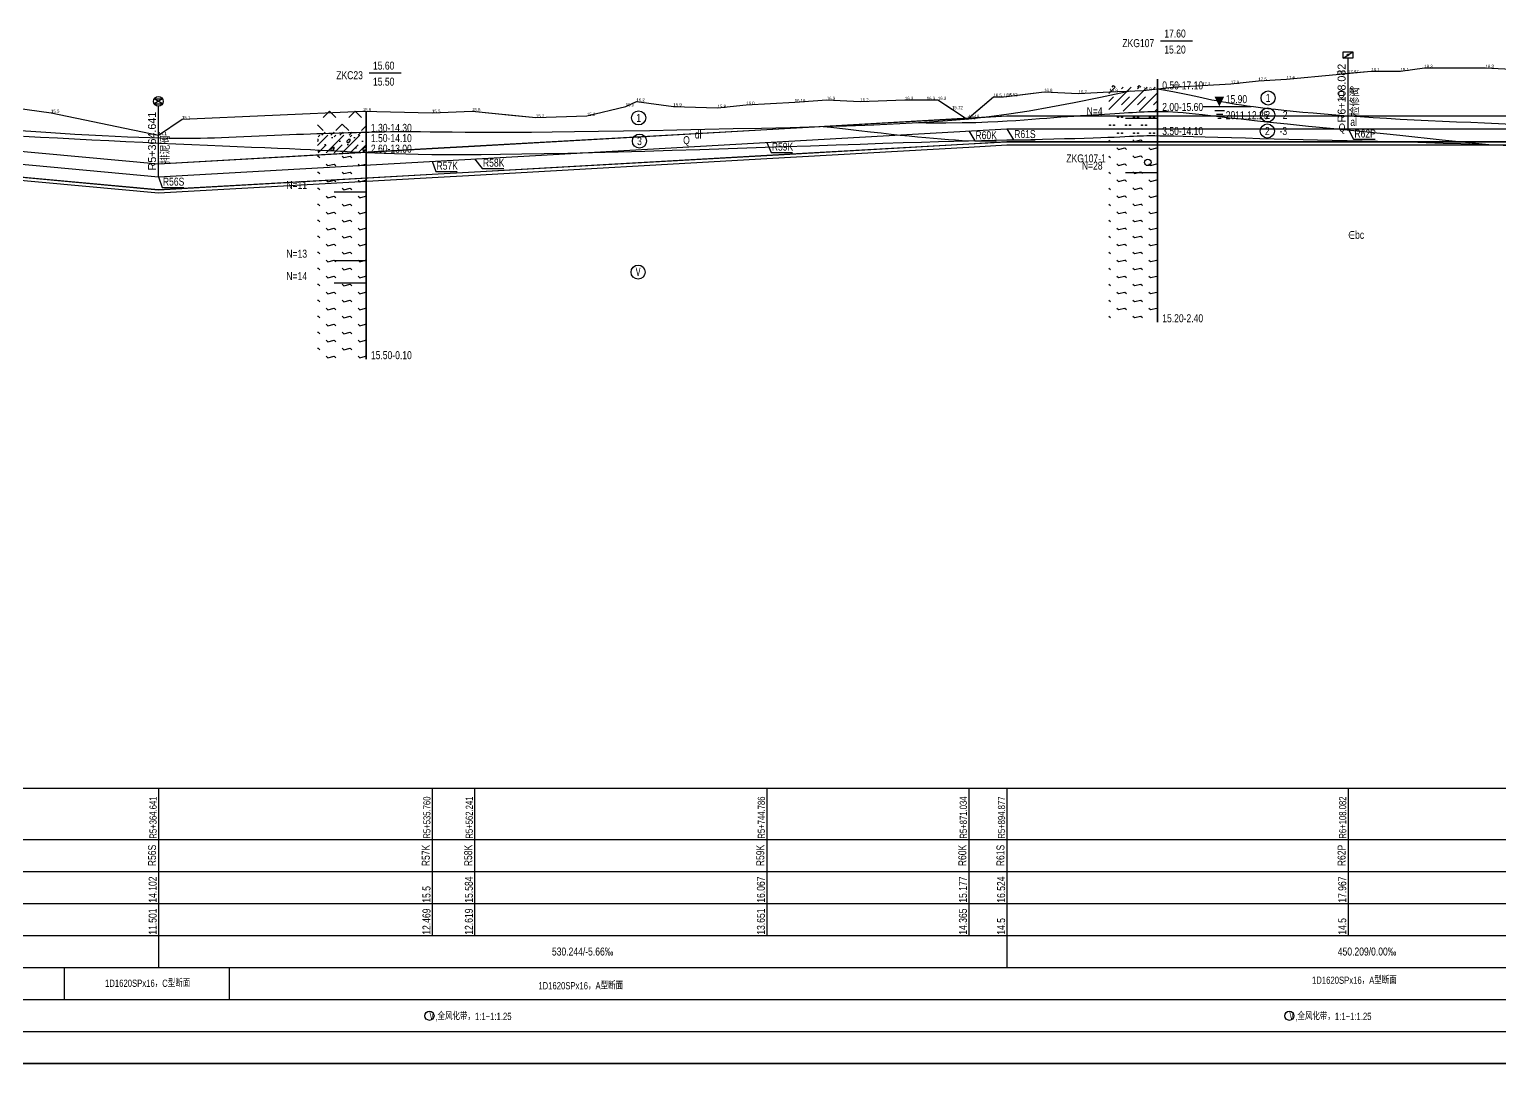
# Model space of a CAD drawing. Extents: x 525858 to 564773, y 2370984 to 2400075.
# Drawn here: x 556199 to 557117, y 2390429 to 2391075 of the extents above; entities that cross this region are included whole.
import ezdxf
from ezdxf.enums import TextEntityAlignment as Align

# ---------------------------------------------------------------- set-up
doc = ezdxf.new("R2010")
doc.units = 0
for name, pattern in [('CENTER', [2, 1.25, -0.25, 0.25, -0.25]), ('ZK', [20, 10, 0, 10]), ('ZKLIN', [0.4, 0.3, -0.1])]:
    doc.linetypes.add(name, pattern=pattern)
doc.layers.get('0').update_dxf_attribs({"linetype": 'CONTINUOUS'})
for name, color, linetype in [('pipe', 3, 'CONTINUOUS'), ('pipe_cen', 1, 'CENTER'), ('tab', 9, 'CONTINUOUS'), ('wipeout', 255, 'CONTINUOUS'), ('地形剖面', 4, 'CONTINUOUS'), ('布局裁图', 3, 'CONTINUOUS'), ('水工平面管线标注', 3, 'CONTINUOUS'), ('纵面管线标注', 3, 'CONTINUOUS'), ('附属设施', 2, 'CONTINUOUS')]:
    doc.layers.add(name, color=color, linetype=linetype)
doc.styles.add('ITALIC', font='txt', dxfattribs={"width": 0.7, "height": 0.28})
doc.styles.add('SIMP1', font='simp1.shx', dxfattribs={"width": 0.8, "bigfont": 'hz.shx'})

# ---------------------------------------------------------------- blocks, each defined once
blk = doc.blocks.new('uw')
for p, q in [((-0.143, -0.131), (0.159, -0.131)), ((0.109, -0.252), (-0.092, -0.252)), ((-0.042, -0.373), (0.059, -0.373))]:
    blk.add_line(p, q)
blk.add_lwpolyline([(0, 0, 0, 0.3, 0), (0, 0.3, 0.3, 0.3, 0)], format="xyseb")
at = {"style": 'ITALIC', "width": 0.7}
blk.add_attdef('SHUIWEI', (0.38, 0.156), '', height=0.28, dxfattribs=at)

msp = doc.modelspace()

# ---------------------------------------------------------------- hatches: boundary and pattern name
at = {"layer": '地形剖面'}
h = msp.add_hatch(dxfattribs=at)
h.set_pattern_fill('QG02', color=55, scale=20, style=0, pattern_type=2)
h.set_pattern_definition([(45, (550696.272, 2390571.662), (-8, 8), [5.656854, -5.656854]), (135, (550704.272, 2390571.662), (-8, -8), [5.656854, -5.656854])])
h.paths.add_polyline_path([(556903.331874, 2391043.662316), (556903.331874, 2391038.662316), (556873.331874, 2391038.662316), (556873.331874, 2391043.662316)])
h = msp.add_hatch(dxfattribs=at)
h.set_pattern_fill('QB05', color=55, scale=20, style=0, pattern_type=2)
h.set_pattern_definition([(45, (550696.272, 2390567.662), (-5, 5), []), (45, (550701.272, 2390567.662), (6e-16, 10), [7.071068, -7.071068])])
h.paths.add_polyline_path([(556903.331874, 2391038.662316), (556903.331874, 2391023.662316), (556873.331874, 2391023.662316), (556873.331874, 2391038.662316)])
h = msp.add_hatch(dxfattribs=at)
h.set_pattern_fill('QG02', color=55, scale=20, style=0, pattern_type=2)
h.set_pattern_definition([(45, (550702.212, 2390571.615), (-8, 8), [5.656854, -5.656854]), (135, (550710.212, 2390571.615), (-8, -8), [5.656854, -5.656854])])
h.paths.add_polyline_path([(556408.781874, 2391023.61454), (556408.781874, 2391010.61454), (556378.781874, 2391010.61454), (556378.781874, 2391023.61454)])
h = msp.add_hatch(dxfattribs=at)
h.set_pattern_fill('QF02', color=55, scale=20, style=0, pattern_type=2)
h.set_pattern_definition([(90, (550713.772, 2390584.662), (-20, 1e-15), [0.5, -19.5]), (180, (550714.272, 2390584.662), (-2e-15, -20), [0.5, -19.5]), (270, (550714.272, 2390585.162), (20, -4e-15), [0.5, -19.5]), (0, (550713.772, 2390585.162), (0, 20), [0.5, -19.5]), (90, (550713.772, 2390574.662), (-20, 1e-15), [0.5, -19.5]), (180, (550714.272, 2390574.662), (-2e-15, -20), [0.5, -19.5]), (270, (550714.272, 2390575.162), (20, -4e-15), [0.5, -19.5]), (0, (550713.772, 2390575.162), (0, 20), [0.5, -19.5]), (90, (550706.272, 2390584.662), (-20, 1e-15), [0.5, -19.5]), (180, (550706.772, 2390584.662), (-2e-15, -20), [0.5, -19.5]), (270, (550706.772, 2390585.162), (20, -4e-15), [0.5, -19.5]), (0, (550706.272, 2390585.162), (0, 20), [0.5, -19.5]), (90, (550711.272, 2390579.662), (-20, 1e-15), [0.5, -19.5]), (180, (550711.772, 2390579.662), (-2e-15, -20), [0.5, -19.5]), (270, (550711.772, 2390580.162), (20, -4e-15), [0.5, -19.5]), (0, (550711.272, 2390580.162), (0, 20), [0.5, -19.5]), (90, (550708.772, 2390579.662), (-20, 1e-15), [0.5, -19.5]), (180, (550709.272, 2390579.662), (-2e-15, -20), [0.5, -19.5]), (270, (550709.272, 2390580.162), (20, -4e-15), [0.5, -19.5]), (0, (550708.772, 2390580.162), (0, 20), [0.5, -19.5]), (90, (550706.272, 2390574.662), (-20, 1e-15), [0.5, -19.5]), (180, (550706.772, 2390574.662), (-2e-15, -20), [0.5, -19.5]), (270, (550706.772, 2390575.162), (20, -4e-15), [0.5, -19.5]), (0, (550706.272, 2390575.162), (0, 20), [0.5, -19.5]), (90, (550708.772, 2390569.662), (-20, 1e-15), [0.5, -19.5]), (180, (550709.272, 2390569.662), (-2e-15, -20), [0.5, -19.5]), (270, (550709.272, 2390570.162), (20, -4e-15), [0.5, -19.5]), (0, (550708.772, 2390570.162), (0, 20), [0.5, -19.5]), (90, (550711.272, 2390569.662), (-20, 1e-15), [0.5, -19.5]), (180, (550711.772, 2390569.662), (-2e-15, -20), [0.5, -19.5]), (270, (550711.772, 2390570.162), (20, -4e-15), [0.5, -19.5]), (0, (550711.272, 2390570.162), (0, 20), [0.5, -19.5]), (90, (550696.272, 2390584.662), (-20, 1e-15), [0.5, -19.5]), (180, (550696.772, 2390584.662), (-2e-15, -20), [0.5, -19.5]), (270, (550696.772, 2390585.162), (20, -4e-15), [0.5, -19.5]), (0, (550696.272, 2390585.162), (0, 20), [0.5, -19.5]), (90, (550701.272, 2390579.662), (-20, 1e-15), [0.5, -19.5]), (180, (550701.772, 2390579.662), (-2e-15, -20), [0.5, -19.5]), (270, (550701.772, 2390580.162), (20, -4e-15), [0.5, -19.5]), (0, (550701.272, 2390580.162), (0, 20), [0.5, -19.5]), (90, (550696.272, 2390574.662), (-20, 1e-15), [0.5, -19.5]), (180, (550696.772, 2390574.662), (-2e-15, -20), [0.5, -19.5]), (270, (550696.772, 2390575.162), (20, -4e-15), [0.5, -19.5]), (0, (550696.272, 2390575.162), (0, 20), [0.5, -19.5]), (90, (550698.772, 2390579.662), (-20, 1e-15), [0.5, -19.5]), (180, (550699.272, 2390579.662), (-2e-15, -20), [0.5, -19.5]), (270, (550699.272, 2390580.162), (20, -4e-15), [0.5, -19.5]), (0, (550698.772, 2390580.162), (0, 20), [0.5, -19.5]), (90, (550701.272, 2390569.662), (-20, 1e-15), [0.5, -19.5]), (180, (550701.772, 2390569.662), (-2e-15, -20), [0.5, -19.5]), (270, (550701.772, 2390570.162), (20, -4e-15), [0.5, -19.5]), (0, (550701.272, 2390570.162), (0, 20), [0.5, -19.5]), (90, (550698.772, 2390569.662), (-20, 1e-15), [0.5, -19.5]), (180, (550699.272, 2390569.662), (-2e-15, -20), [0.5, -19.5]), (270, (550699.272, 2390570.162), (20, -4e-15), [0.5, -19.5]), (0, (550698.772, 2390570.162), (0, 20), [0.5, -19.5]), (90, (550703.772, 2390574.662), (-20, 1e-15), [0.5, -19.5]), (180, (550704.272, 2390574.662), (-2e-15, -20), [0.5, -19.5]), (270, (550704.272, 2390575.162), (20, -4e-15), [0.5, -19.5]), (0, (550703.772, 2390575.162), (0, 20), [0.5, -19.5]), (90, (550703.772, 2390584.662), (-20, 1e-15), [0.5, -19.5]), (180, (550704.272, 2390584.662), (-2e-15, -20), [0.5, -19.5]), (270, (550704.272, 2390585.162), (20, -4e-15), [0.5, -19.5]), (0, (550703.772, 2390585.162), (0, 20), [0.5, -19.5])])
h.paths.add_polyline_path([(556903.331874, 2391023.662316), (556903.331874, 2391008.662316), (556873.331874, 2391008.662316), (556873.331874, 2391023.662316)])
h = msp.add_hatch(dxfattribs=at)
h.set_pattern_fill('QB07', color=55, scale=20, style=0, pattern_type=2)
h.set_pattern_definition([(45, (550702.212, 2390567.6145), (-2.828427, 2.828427), []), (0, (550742.212, 2390587.6145), (2, 4), [0, -4])])
h.paths.add_polyline_path([(556408.781874, 2391010.61454), (556408.781874, 2391008.61454), (556378.781874, 2391008.61454), (556378.781874, 2391010.61454)])
h = msp.add_hatch(dxfattribs=at)
h.set_pattern_fill('QB10', color=55, scale=20, style=0, pattern_type=2)
h.set_pattern_definition([(45, (550707.212, 2390570.1145), (6e-16, 10), [1.414214, -26.870058]), (45, (550708.212, 2390569.1145), (6e-16, 10), [1.414214, -26.870058]), (0, (550707.212, 2390569.115), (0, 10), [1, -19]), (0, (550708.212, 2390571.115), (0, 10), [1, -19]), (90, (550707.212, 2390569.115), (-20, 1e-15), [1, -9]), (90, (550709.212, 2390570.115), (-20, 1e-15), [1, -9]), (45, (550717.212, 2390575.1145), (6e-16, 10), [1.414214, -26.870058]), (45, (550718.212, 2390574.1145), (6e-16, 10), [1.414214, -26.870058]), (0, (550717.212, 2390574.115), (0, 10), [1, -19]), (0, (550718.212, 2390576.115), (0, 10), [1, -19]), (90, (550717.212, 2390574.115), (-20, 1e-15), [1, -9]), (90, (550719.212, 2390575.115), (-20, 1e-15), [1, -9]), (45, (550718.212, 2390570.1145), (3.535534, 10.6066017), [0, -6, 0, -6]), (45, (550704.212, 2390567.6145), (-5, 5), []), (45, (550709.212, 2390567.6145), (6e-16, 10), [7.071068, -7.071068])])
h.paths.add_polyline_path([(556408.781874, 2391008.61454), (556408.781874, 2390997.61454), (556378.781874, 2390997.61454), (556378.781874, 2391008.61454)])
h = msp.add_hatch(dxfattribs=at)
h.set_pattern_fill('B001', color=55, scale=20, style=0, pattern_type=2)
h.set_pattern_definition([(315, (550713.272, 2390585.662), (-20.000006, 4e-15), [1.414214, -26.87]), (14.0362, (550709.272, 2390584.6623), (-20.0000115, 2e-05), [4.1231, -78.339]), (315, (550708.272, 2390585.662), (-20.000006, 4e-15), [1.414214, -26.87]), (315, (550713.272, 2390575.662), (-20.000006, 4e-15), [1.414214, -26.87]), (14.0362, (550709.272, 2390574.6623), (-20.0000115, 2e-05), [4.1231, -78.339]), (315, (550708.272, 2390575.662), (-20.000006, 4e-15), [1.414214, -26.87]), (315, (550703.272, 2390570.662), (4e-15, 20.000006), [1.414214, -26.87]), (14.0362, (550699.272, 2390569.6623), (-20.0000115, 2e-05), [4.1231, -78.339]), (315, (550698.272, 2390570.662), (-20.000006, 4e-15), [1.414214, -26.87]), (315, (550703.272, 2390580.662), (-20.000006, 4e-15), [1.414214, -26.87]), (14.0362, (550699.272, 2390579.6623), (-20.0000115, 2e-05), [4.1231, -78.339]), (315, (550698.272, 2390580.662), (-20.000006, 4e-15), [1.414214, -26.87])])
h.paths.add_polyline_path([(556903.331874, 2391008.662316), (556903.331874, 2390891.662316), (556873.331874, 2390891.662316), (556873.331874, 2391008.662316)])
h = msp.add_hatch(dxfattribs=at)
h.set_pattern_fill('B001', color=55, scale=20, style=0, pattern_type=2)
h.set_pattern_definition([(315, (550719.212, 2390585.615), (-20.000006, 4e-15), [1.414214, -26.87]), (14.0362, (550715.212, 2390584.6145), (-20.0000115, 2e-05), [4.1231, -78.339]), (315, (550714.212, 2390585.615), (-20.000006, 4e-15), [1.414214, -26.87]), (315, (550719.212, 2390575.615), (-20.000006, 4e-15), [1.414214, -26.87]), (14.0362, (550715.212, 2390574.6145), (-20.0000115, 2e-05), [4.1231, -78.339]), (315, (550714.212, 2390575.615), (-20.000006, 4e-15), [1.414214, -26.87]), (315, (550709.212, 2390570.615), (4e-15, 20.000006), [1.414214, -26.87]), (14.0362, (550705.212, 2390569.6145), (-20.0000115, 2e-05), [4.1231, -78.339]), (315, (550704.212, 2390570.615), (-20.000006, 4e-15), [1.414214, -26.87]), (315, (550709.212, 2390580.615), (-20.000006, 4e-15), [1.414214, -26.87]), (14.0362, (550705.212, 2390579.6145), (-20.0000115, 2e-05), [4.1231, -78.339]), (315, (550704.212, 2390580.615), (-20.000006, 4e-15), [1.414214, -26.87])])
h.paths.add_polyline_path([(556408.781874, 2390997.61454), (556408.781874, 2390868.61454), (556378.781874, 2390868.61454), (556378.781874, 2390997.61454)])
at = {"layer": '附属设施', "linetype": 'Continuous', "lineweight": -3}
h = msp.add_hatch(color=256, dxfattribs=at)
h.dxf.hatch_style = 1
h.paths.add_polyline_path([(557023.241401, 2391059.09163, 0.7426600583), (557022.16738, 2391058.767356, 0.1476707637), (557022.265287, 2391058.443081)])
h.paths.add_polyline_path([(557022.265287, 2391058.443081, 0.7426600583), (557023.339308, 2391058.767356, 0.1476707637), (557023.241401, 2391059.09163)])

# ---------------------------------------------------------------- linework, layer by layer
at = {"layer": 'pipe', "linetype": 'Continuous', "lineweight": -3}
for points in [[(556088.425874, 2391008.322316), (556279.312874, 2390990.772316), (556450.431874, 2391000.452316), (556476.912874, 2391001.952316), (556659.457874, 2391012.272316), (556785.705874, 2391019.412316), (556809.548874, 2391020.762316), (557022.753874, 2391020.762316), (557155.515874, 2391020.762316), (557249.847874, 2391020.762316), (557259.757874, 2391020.762316), (557352.380874, 2391011.932316), (557462.567874, 2391001.422316), (557559.130874, 2390992.212316), (557650.032874, 2390983.542316), (557729.305874, 2391000.552316), (557813.058874, 2391000.552316), (558019.416874, 2390936.852316), (558071.659874, 2390936.852316), (558225.979874, 2390985.032316)], [(556088.425874, 2391008.222316), (556279.312874, 2390990.672316), (556450.431874, 2391000.352316), (556476.912874, 2391001.852316), (556659.457874, 2391012.172316), (556785.705874, 2391019.312316), (556809.548874, 2391020.662316), (557022.753874, 2391020.662316), (557155.515874, 2391020.662316), (557249.847874, 2391020.662316), (557259.757874, 2391020.662316), (557352.380874, 2391011.832316), (557462.567874, 2391001.322316), (557559.130874, 2390992.112316), (557650.032874, 2390983.442316), (557729.305874, 2391000.452316), (557813.058874, 2391000.452316), (558019.416874, 2390936.752316), (558071.659874, 2390936.752316), (558225.979874, 2390984.932316)], [(556088.425874, 2390992.222315), (556279.312874, 2390974.672315), (556450.431874, 2390984.352315), (556476.912874, 2390985.852315), (556659.457874, 2390996.172315), (556785.705874, 2391003.312315), (556809.548874, 2391004.662315), (557022.753874, 2391004.662315), (557155.515874, 2391004.662315), (557249.847874, 2391004.662315), (557259.757874, 2391004.662315), (557352.380874, 2390995.832315), (557462.567874, 2390985.322315), (557559.130874, 2390976.112315), (557650.032874, 2390967.442315), (557729.305874, 2390984.452315), (557813.058874, 2390984.452315), (558019.416874, 2390920.752315), (558071.659874, 2390920.752315), (558225.979874, 2390968.932315)], [(556088.425874, 2390992.122316), (556279.312874, 2390974.572316), (556450.431874, 2390984.252316), (556476.912874, 2390985.752316), (556659.457874, 2390996.072316), (556785.705874, 2391003.212316), (556809.548874, 2391004.562316), (557022.753874, 2391004.562316), (557155.515874, 2391004.562316), (557249.847874, 2391004.562316), (557259.757874, 2391004.562316), (557352.380874, 2390995.732316), (557462.567874, 2390985.222316), (557559.130874, 2390976.012316), (557650.032874, 2390967.342316), (557729.305874, 2390984.352316), (557813.058874, 2390984.352316), (558019.416874, 2390920.652316), (558071.659874, 2390920.652316), (558225.979874, 2390968.832316)], [(556088.425874, 2390990.122316), (556279.312874, 2390972.572316), (556450.431874, 2390982.252316), (556476.912874, 2390983.752316), (556659.457874, 2390994.072316), (556785.705874, 2391001.212316), (556809.548874, 2391002.562316), (557022.753874, 2391002.562316), (557155.515874, 2391002.562316), (557249.847874, 2391002.562316), (557259.757874, 2391002.562316), (557352.380874, 2390993.732316), (557462.567874, 2390983.222316), (557559.130874, 2390974.012316), (557650.032874, 2390965.342316), (557729.305874, 2390982.352316), (557813.058874, 2390982.352316), (558019.416874, 2390918.652316), (558071.659874, 2390918.652316), (558225.979874, 2390966.832316)]]:
    msp.add_lwpolyline(points, dxfattribs=at)
at = {"layer": 'pipe_cen', "linetype": 'Continuous', "lineweight": -3}
msp.add_lwpolyline([(554452.532874, 2391009.322316), (554540.865874, 2391014.662316), (554574.741874, 2390989.612316), (554623.111874, 2390989.612316), (554758.738874, 2391022.422316), (554933.042874, 2391024.232316), (555316.125874, 2391034.882316), (555806.194874, 2391026.182316), (556067.685874, 2391002.132316), (556279.312874, 2390982.672316), (556809.548874, 2391012.662316), (557259.757874, 2391012.662316), (557650.032874, 2390975.442316), (557729.305874, 2390992.452316), (557813.058874, 2390992.452316), (558019.416874, 2390928.752316), (558071.659874, 2390928.752316), (558225.979874, 2390976.932316)], dxfattribs=at)
at = {"layer": '地形剖面', "color": 55}
for p, q in [((556905.651874, 2391067.662316), (556925.651874, 2391067.662316)), ((556411.101874, 2391047.61454), (556431.101874, 2391047.61454)), ((556903.651874, 2391019.162316), (556883.651874, 2391019.162316)), ((556932.333858, 2391026.662316), (556962.333858, 2391026.662316)), ((556903.651874, 2390985.162316), (556883.651874, 2390985.162316)), ((556409.101874, 2390973.11454), (556389.101874, 2390973.11454)), ((556409.101874, 2390930.11454), (556389.101874, 2390930.11454)), ((556409.101874, 2390916.11454), (556389.101874, 2390916.11454))]:
    msp.add_line(p, q, dxfattribs=at)
at = {"layer": '地形剖面', "linetype": 'Continuous', "lineweight": -3}
msp.add_lwpolyline([(556175.985874, 2391027.662316), (556212.225874, 2391022.662316), (556279.312874, 2391008.682316), (556279.312874, 2391008.682316), (556279.312874, 2391008.682316), (556279.312874, 2391008.682316), (556279.386874, 2391008.662316), (556294.089874, 2391018.662316), (556407.032874, 2391023.662316), (556450.339874, 2391022.662316), (556475.354874, 2391023.662316), (556515.277874, 2391019.662316), (556547.117874, 2391020.662316), (556571.353874, 2391026.662316), (556578.044874, 2391029.662316), (556601.153874, 2391026.662316), (556628.784874, 2391025.662316), (556646.714874, 2391027.662316), (556676.979874, 2391029.262316), (556697.002874, 2391030.662316), (556717.927874, 2391029.662316), (556745.850874, 2391030.662316), (556759.472874, 2391030.662316), (556766.471874, 2391030.662316), (556775.316874, 2391024.872316), (556784.806874, 2391018.662316), (556785.705874, 2391019.432316), (556801.189874, 2391032.662316), (556807.525874, 2391032.662316), (556809.548874, 2391032.902316), (556809.548874, 2391032.902316), (556809.548874, 2391032.902316), (556809.548874, 2391032.902316), (556832.848874, 2391035.662316), (556854.413874, 2391034.662316), (556873.637874, 2391035.662316), (556894.757874, 2391036.662316), (556913.149874, 2391038.662316), (556931.554874, 2391039.662316), (556949.512874, 2391040.662316), (556966.759874, 2391042.662316), (556984.378874, 2391043.662316), (557015.456874, 2391046.662316), (557022.753874, 2391047.332316), (557037.328874, 2391048.662316), (557055.546874, 2391048.662316), (557070.460874, 2391050.662316), (557108.703874, 2391050.662316), (557128.632874, 2391049.662316)], dxfattribs=at)
at = {"layer": '地形剖面', "color": 55, "lineweight": -3}
msp.add_lwpolyline([(556175.985874, 2391027.662316), (556212.225874, 2391022.662316), (556279.386874, 2391008.662316), (556294.089874, 2391018.662316), (556407.032874, 2391023.662316), (556450.339874, 2391022.662316), (556475.354874, 2391023.662316), (556499.967874, 2391021.192316), (556515.277874, 2391019.662316), (556547.117874, 2391020.662316), (556571.353874, 2391026.662316), (556578.044874, 2391029.662316), (556601.153874, 2391026.662316), (556628.784874, 2391025.662316), (556646.714874, 2391027.662316), (556676.979874, 2391029.262316), (556697.002874, 2391030.662316), (556717.927874, 2391029.662316), (556745.850874, 2391030.662316), (556766.471874, 2391030.662316), (556784.806874, 2391018.662316), (556801.189874, 2391032.662316), (556807.525874, 2391032.662316), (556832.848874, 2391035.662316), (556854.413874, 2391034.662316), (556873.637874, 2391035.662316), (556894.757874, 2391036.662316), (556913.149874, 2391038.662316), (556931.554874, 2391039.662316), (556949.512874, 2391040.662316), (556966.759874, 2391042.662316), (556984.378874, 2391043.662316), (557015.456874, 2391046.662316), (557037.328874, 2391048.662316), (557055.546874, 2391048.662316), (557070.460874, 2391050.662316), (557108.703874, 2391050.662316), (557128.632874, 2391049.662316)], dxfattribs=at)
at = {"layer": '地形剖面', "color": 55, "linetype": 'ZKLIN'}
for const_width in [1, 0.5]:
    msp.add_lwpolyline([(556903.651874, 2391043.662316), (556903.651874, 2390891.662316)], dxfattribs=dict(at, const_width=const_width))
at = {"layer": '地形剖面', "color": 55}
for points in [[(556903.704023, 2391037.706263), (556907.383682, 2391037.080833), (556910.906014, 2391036.439692), (556914.283753, 2391035.788359), (556917.529633, 2391035.132356), (556920.656389, 2391034.477202), (556923.676754, 2391033.828417), (556926.603462, 2391033.191521), (556929.449248, 2391032.572035), (556932.230396, 2391031.973981), (556934.977393, 2391031.395396), (556937.724276, 2391030.832818), (556940.505081, 2391030.282787), (556943.353846, 2391029.741841), (556946.304608, 2391029.206519), (556949.391403, 2391028.67336), (556952.648268, 2391028.138903), (556956.108244, 2391027.600243), (556959.800383, 2391027.056695), (556963.752739, 2391026.508132), (556967.993369, 2391025.954425), (556972.550328, 2391025.395447), (556977.451669, 2391024.831068), (556982.72545, 2391024.261162), (556988.399725, 2391023.685599), (556994.493325, 2391023.104992), (557000.988181, 2391022.522918), (557007.857001, 2391021.943691), (557015.072491, 2391021.371628), (557022.60736, 2391020.811046), (557030.434314, 2391020.266261), (557038.526059, 2391019.741588), (557046.855304, 2391019.241345), (557055.390748, 2391018.768603), (557064.085056, 2391018.321454), (557072.886888, 2391017.896747), (557081.744902, 2391017.491331), (557090.607756, 2391017.102054), (557099.424108, 2391016.725764), (557108.142618, 2391016.359309), (557116.711943, 2391015.999539), (557125.093582, 2391015.644166)], [(556189.762301, 2391011.787468), (556199.485596, 2391011.131374), (556208.953365, 2391010.506548), (556218.172904, 2391009.918908), (556227.144393, 2391009.373766), (556235.839551, 2391008.873977), (556244.222981, 2391008.421788), (556252.259285, 2391008.019444), (556259.913066, 2391007.66919), (556267.148928, 2391007.373271), (556273.931473, 2391007.133934), (556280.225305, 2391006.953422), (556286.014624, 2391006.832732), (556291.362025, 2391006.767855), (556296.349699, 2391006.753536), (556301.059839, 2391006.784515), (556305.574637, 2391006.855537), (556309.976285, 2391006.961342), (556314.346976, 2391007.096675), (556318.768901, 2391007.256278), (556323.30604, 2391007.435056), (556327.94952, 2391007.628568), (556332.672254, 2391007.832535), (556337.447157, 2391008.042679), (556342.247143, 2391008.254721), (556347.045126, 2391008.464382), (556351.814019, 2391008.667385), (556356.526737, 2391008.85945), (556361.156713, 2391009.037213), (556365.679449, 2391009.200966), (556370.070969, 2391009.351915), (556374.307297, 2391009.491266), (556378.364453, 2391009.620226), (556382.218461, 2391009.74), (556385.845344, 2391009.851794), (556389.221124, 2391009.956814), (556392.335103, 2391010.05615), (556395.229699, 2391010.150416), (556397.96061, 2391010.240114), (556400.583535, 2391010.325741), (556403.154171, 2391010.407797), (556405.728215, 2391010.48678), (556408.361365, 2391010.563191), (556411.10932, 2391010.637528), (556414.026279, 2391010.709659), (556417.160448, 2391010.776928), (556420.558535, 2391010.836048), (556424.267249, 2391010.883732), (556428.333298, 2391010.916694), (556432.80339, 2391010.931646), (556437.724235, 2391010.925301), (556443.142539, 2391010.894372), (556449.109719, 2391010.837981), (556455.696028, 2391010.764878), (556462.976426, 2391010.686223), (556471.025873, 2391010.613174), (556479.919328, 2391010.556892), (556489.731753, 2391010.528535), (556500.538107, 2391010.539262), (556512.41335, 2391010.600232), (556525.400274, 2391010.719709), (556539.412993, 2391010.894372), (556554.333449, 2391011.118002), (556570.043588, 2391011.384383), (556586.425354, 2391011.687297), (556603.360691, 2391012.020527), (556620.731543, 2391012.377855), (556638.419855, 2391012.753064), (556656.298367, 2391013.14403), (556674.203004, 2391013.565004), (556691.960489, 2391014.034329), (556709.397541, 2391014.57035), (556726.340883, 2391015.191411), (556742.617236, 2391015.915856), (556758.053321, 2391016.762029), (556772.475861, 2391017.748275), (556785.821182, 2391018.899749), (556798.464039, 2391020.268861), (556810.888792, 2391021.914831), (556823.579802, 2391023.89688), (556837.021428, 2391026.27423), (556851.69803, 2391029.106101), (556868.09397, 2391032.451716), (556886.693607, 2391036.370293)], [(556753.239268, 2391016.498133), (556759.223081, 2391016.427895), (556771.401931, 2391016.398038), (556781.635095, 2391016.486159), (556790.253963, 2391016.67041), (556797.589926, 2391016.928944), (556803.974372, 2391017.239912), (556809.738693, 2391017.581468), (556815.163695, 2391017.934767), (556820.32785, 2391018.292981), (556825.259049, 2391018.652288), (556829.985179, 2391019.008864), (556834.534131, 2391019.358885), (556838.933794, 2391019.698529), (556843.212056, 2391020.023971), (556847.396808, 2391020.331389), (556851.508465, 2391020.617961), (556855.537548, 2391020.884869), (556859.467105, 2391021.134299), (556863.280184, 2391021.368436), (556866.959832, 2391021.589464), (556870.489098, 2391021.799568), (556873.851028, 2391022.000933), (556877.02867, 2391022.195743), (556880.012638, 2391022.385455), (556882.823802, 2391022.568613), (556885.490598, 2391022.743032), (556888.041462, 2391022.906527), (556890.504831, 2391023.056913), (556892.90914, 2391023.192006), (556895.282825, 2391023.30962), (556897.654323, 2391023.407571), (556900.051826, 2391023.482906), (556902.502553, 2391023.5296), (556905.033477, 2391023.540859), (556907.671573, 2391023.509889), (556910.443816, 2391023.429898), (556913.377181, 2391023.294091), (556916.498642, 2391023.095675), (556919.835174, 2391022.827856), (556923.427161, 2391022.484811), (556927.368625, 2391022.064596), (556931.766997, 2391021.566239), (556936.72971, 2391020.988764), (556942.364194, 2391020.331198), (556948.777881, 2391019.592569), (556956.078204, 2391018.771902), (556964.372593, 2391017.868223), (556973.833664, 2391016.870974), (556984.894766, 2391015.731247), (556998.05443, 2391014.39055), (557013.811188, 2391012.790392), (557032.663574, 2391010.87228), (557055.110119, 2391008.577722), (557081.649356, 2391005.848225), (557112.779816, 2391002.625296)], [(556694.663305, 2391014.117414), (556699.629974, 2391013.569071), (556708.786251, 2391012.547861), (556716.990453, 2391011.626945), (556724.376465, 2391010.797037), (556731.078173, 2391010.04885), (556737.229463, 2391009.373099), (556742.96422, 2391008.760496), (556748.416331, 2391008.201755), (556753.695665, 2391007.688718), (556758.816025, 2391007.217732), (556763.7672, 2391006.786276), (556768.538977, 2391006.391824), (556773.121143, 2391006.031854), (556777.503486, 2391005.703842), (556781.675794, 2391005.405264), (556785.627854, 2391005.133597)], [(556195.073703, 2391008.048213), (556205.594522, 2391007.477909), (556216.238414, 2391006.915407), (556226.949015, 2391006.359946), (556237.67326, 2391005.811333), (556248.371295, 2391005.271663), (556259.006563, 2391004.743602), (556269.542511, 2391004.229813), (556279.942585, 2391003.732964), (556290.170228, 2391003.255718), (556300.188887, 2391002.800741), (556309.962007, 2391002.370698), (556319.451948, 2391001.967352), (556328.61673, 2391001.58885), (556337.413289, 2391001.232438), (556345.798559, 2391000.89536), (556353.729476, 2391000.574863), (556361.162974, 2391000.26819), (556368.055988, 2390999.972586), (556374.365454, 2390999.685298), (556380.079321, 2390999.404056), (556385.309595, 2390999.128541), (556390.1993, 2390998.85892), (556394.891455, 2390998.595358), (556399.529084, 2390998.338024), (556404.255206, 2390998.087083), (556409.212845, 2390997.842703), (556414.545021, 2390997.60505), (556420.381348, 2390997.375612), (556426.797802, 2390997.16116), (556433.856952, 2390996.969788), (556441.621366, 2390996.809587), (556450.153614, 2390996.688649), (556459.516264, 2390996.615068), (556469.771884, 2390996.596936), (556480.983042, 2390996.642345), (556493.188362, 2390996.757369), (556506.330681, 2390996.940007), (556520.328891, 2390997.186241), (556535.101885, 2390997.492052), (556550.568554, 2390997.85342), (556566.64779, 2390998.266327), (556583.258486, 2390998.726754), (556600.319534, 2390999.230681), (556617.727725, 2390999.77263), (556635.291444, 2391000.341281), (556652.796979, 2391000.923854), (556670.030615, 2391001.50757), (556686.778638, 2391002.079648), (556702.827332, 2391002.62731), (556717.962985, 2391003.137775), (556731.971882, 2391003.598264), (556744.702134, 2391003.999385), (556756.249153, 2391004.345297), (556766.77018, 2391004.64355), (556776.42245, 2391004.901691), (556785.363204, 2391005.127268), (556793.74968, 2391005.32783), (556801.739115, 2391005.510923), (556809.488748, 2391005.684097), (556817.120038, 2391005.853721), (556824.611324, 2391006.021446), (556831.905165, 2391006.187745), (556838.944121, 2391006.353091), (556845.67075, 2391006.517959), (556852.027611, 2391006.682819), (556857.957265, 2391006.848147), (556863.40227, 2391007.014414), (556868.321454, 2391007.181605), (556872.738717, 2391007.347749), (556876.694227, 2391007.510387), (556880.228154, 2391007.667059), (556883.380666, 2391007.815307), (556886.191931, 2391007.95267), (556888.702117, 2391008.07669), (556890.951395, 2391008.184907), (556892.998626, 2391008.274833), (556894.977452, 2391008.343861), (556897.040211, 2391008.389357), (556899.339238, 2391008.408685), (556902.02687, 2391008.399211), (556905.255443, 2391008.3583), (556909.177294, 2391008.283316), (556913.94476, 2391008.171625), (556919.663025, 2391008.022197), (556926.248675, 2391007.840422), (556933.571142, 2391007.633299), (556941.49986, 2391007.407824), (556949.904262, 2391007.170993), (556958.653783, 2391006.929804), (556967.617854, 2391006.691253), (556976.665911, 2391006.462337), (556985.696029, 2391006.24791), (556994.720863, 2391006.044253), (557003.781709, 2391005.845508), (557012.919865, 2391005.645812), (557022.176627, 2391005.439306), (557031.593294, 2391005.220129), (557041.211162, 2391004.98242), (557051.071529, 2391004.720318), (557061.206971, 2391004.429033), (557071.615186, 2391004.10805), (557082.28515, 2391003.757922), (557093.205841, 2391003.379204), (557104.366236, 2391002.97245), (557115.755311, 2391002.538214), (557127.362043, 2391002.077051)]]:
    msp.add_lwpolyline(points, dxfattribs=at)
for points in [[(556895.651874, 2391019.162316, 0, 4, 0), (556895.651874, 2391024.162316, 0, 0, 0), (556895.651874, 2391031.162316, 0, 0, 0)], [(556895.651874, 2390985.162316, 0, 4, 0), (556895.651874, 2390990.162316, 0, 0, 0), (556895.651874, 2390997.162316, 0, 0, 0)], [(556401.101874, 2390973.11454, 0, 4, 0), (556401.101874, 2390978.11454, 0, 0, 0), (556401.101874, 2390985.11454, 0, 0, 0)], [(556401.101874, 2390930.11454, 0, 4, 0), (556401.101874, 2390935.11454, 0, 0, 0), (556401.101874, 2390942.11454, 0, 0, 0)], [(556401.101874, 2390916.11454, 0, 4, 0), (556401.101874, 2390921.11454, 0, 0, 0), (556401.101874, 2390928.11454, 0, 0, 0)]]:
    msp.add_lwpolyline(points, format="xyseb", dxfattribs=at)
at = {"layer": '地形剖面', "color": 55, "linetype": 'ZK'}
for const_width in [1, 0.5]:
    msp.add_lwpolyline([(556409.101874, 2391023.61454), (556409.101874, 2390868.61454)], dxfattribs=dict(at, const_width=const_width))
at = {"layer": '地形剖面', "color": 55}
for centre, radius in [((556972.827506, 2391031.896229), 4.4), ((556579.434538, 2391019.447232), 4.4), ((556972.55889, 2391021.317245), 4.4), ((556579.952481, 2391004.986658), 4.4), ((556972.328161, 2391011.268384), 4.4), ((556897.651874, 2390991.662316), 2), ((556579.100248, 2390923.112395), 4.4)]:
    msp.add_circle(centre, radius, dxfattribs=at)
at = {"layer": '纵面管线标注', "color": 9, "linetype": 'Continuous', "lineweight": -3}
for points in [[(556785.705874, 2391011.312316), (556789.448678, 2391005.05528), (556802.948678, 2391005.05528)], [(556809.548874, 2391012.662316), (556813.666578, 2391005.763789), (556827.166578, 2391005.763789)], [(557022.753874, 2391012.662316), (557026.25663, 2391006.092224), (557039.75663, 2391006.092224)], [(556659.457874, 2391004.172316), (556662.153923, 2390997.878236), (556675.653923, 2390997.878236)], [(556450.431874, 2390992.352316), (556452.620794, 2390985.988722), (556466.120794, 2390985.988722)], [(556476.912874, 2390993.852316), (556481.65075, 2390987.855396), (556495.15075, 2390987.855396)], [(556279.312874, 2390982.672316), (556281.615434, 2390976.040715), (556295.115434, 2390976.040715)]]:
    msp.add_lwpolyline(points, dxfattribs=at)
at = {"layer": '附属设施', "linetype": 'Continuous', "lineweight": -3}
msp.add_line((557022.753344, 2391012.660887), (557022.753344, 2391056.784927), dxfattribs=at)
msp.add_lwpolyline([(557019.769641, 2391060.749784), (557025.737046, 2391060.749784), (557025.737046, 2391056.784927), (557019.769641, 2391056.784927)], close=True, dxfattribs=at)
at = {"layer": '附属设施', "linetype": 'Continuous', "lineweight": -3, "flags": 128}
msp.add_lwpolyline([(557019.769641, 2391056.784927), (557025.737046, 2391060.749784)], dxfattribs=at)
at = {"layer": '附属设施', "linetype": 'Continuous', "lineweight": -3}
for points in [[(556276.732858, 2391031.326859), (556281.892858, 2391031.326859), (556276.732858, 2391028.266059), (556281.892858, 2391028.266059), (556276.732858, 2391031.326859)], [(556279.312858, 2390982.672419), (556279.312858, 2391026.796459)]]:
    msp.add_lwpolyline(points, dxfattribs=at)
for centre, radius in [((557022.753344, 2391058.767356), 0.585964), ((556279.312858, 2391029.796459), 3)]:
    msp.add_circle(centre, radius, dxfattribs=at)

# ---------------------------------------------------------------- block references
at = {"layer": '地形剖面', "color": 55, "xscale": 20, "yscale": 20, "zscale": 20}
msp.add_blockref('uw', (556942.333858, 2391026.662316), dxfattribs=at)

# ---------------------------------------------------------------- texts
at = {"layer": '地形剖面', "color": 55, "style": 'SIMP1', "width": 0.8}
for s, p in [('17.60', (556914.651874, 2391069.662316)), ('15.20', (556914.651874, 2391059.662316)), ('15.60', (556420.101874, 2391049.61454)), ('15.50', (556420.101874, 2391039.61454))]:
    msp.add_text(s, height=5, dxfattribs=at).set_placement(p, align=Align.CENTER)
for s, p in [('ZKG107', (556901.651874, 2391063.662316)), ('ZKC23', (556407.101874, 2391043.61454)), ('N=4', (556869.380087, 2391021.162316)), ('ZKG107-1', (556871.380087, 2390991.662316)), ('N=28', (556869.380087, 2390987.162316)), ('N=11', (556372.212476, 2390975.11454)), ('N=13', (556372.212476, 2390932.11454)), ('N=14', (556372.212476, 2390918.11454))]:
    msp.add_text(s, height=5, dxfattribs=at).set_placement(p, align=Align.RIGHT)
at = {"layer": '地形剖面', "color": 9, "linetype": 'Continuous', "lineweight": -3, "style": 'SIMP1', "width": 0.8}
for s, p in [('17.9', (557015.456874, 2391046.662316)), ('17.97', (557022.753874, 2391047.332316)), ('18.1', (557037.328874, 2391048.662316)), ('18.1', (557055.546874, 2391048.662316)), ('18.3', (557070.460874, 2391050.662316)), ('18.3', (557108.703874, 2391050.662316)), ('16.8', (556832.848874, 2391035.662316)), ('16.7', (556854.413874, 2391034.662316)), ('16.8', (556873.637874, 2391035.662316)), ('16.9', (556894.757874, 2391036.662316)), ('17.1', (556913.149874, 2391038.662316)), ('17.2', (556931.554874, 2391039.662316)), ('17.3', (556949.512874, 2391040.662316)), ('17.5', (556966.759874, 2391042.662316)), ('17.6', (556984.378874, 2391043.662316)), ('15.9', (556571.353874, 2391026.662316)), ('16.2', (556578.044874, 2391029.662316)), ('15.9', (556601.153874, 2391026.662316)), ('15.8', (556628.784874, 2391025.662316)), ('16.0', (556646.714874, 2391027.662316)), ('16.16', (556676.979874, 2391029.262316)), ('16.3', (556697.002874, 2391030.662316)), ('16.2', (556717.927874, 2391029.662316)), ('16.3', (556745.850874, 2391030.662316)), ('16.3', (556759.472874, 2391030.662316)), ('16.3', (556766.471874, 2391030.662316)), ('16.5', (556801.189874, 2391032.662316)), ('16.5', (556807.525874, 2391032.662316)), ('16.52', (556809.548874, 2391032.902316)), ('16.52', (556809.548874, 2391032.902316)), ('16.52', (556809.548874, 2391032.902316)), ('16.52', (556809.548874, 2391032.902316)), ('15.5', (556212.225874, 2391022.662316)), ('15.1', (556294.089874, 2391018.662316)), ('15.6', (556407.032874, 2391023.662316)), ('15.5', (556450.339874, 2391022.662316)), ('15.6', (556475.354874, 2391023.662316)), ('15.2', (556515.277874, 2391019.662316)), ('15.3', (556547.117874, 2391020.662316)), ('15.72', (556775.316874, 2391024.872316)), ('15.1', (556784.806874, 2391018.662316)), ('15.18', (556785.705874, 2391019.432316)), ('14.1', (556279.312874, 2391008.682316)), ('14.1', (556279.312874, 2391008.682316)), ('14.1', (556279.312874, 2391008.682316)), ('14.1', (556279.312874, 2391008.682316)), ('14.1', (556279.386874, 2391008.662316))]:
    msp.add_text(s, height=2, dxfattribs=at).set_placement(p)
at = {"layer": '地形剖面', "color": 55, "style": 'SIMP1', "width": 0.8}
for s, p in [('0.50-17.10', (556906.651874, 2391037.262316)), ('s', (557023.808943, 2391035.288745)), ('2.00-15.60', (556906.651874, 2391023.782316)), ('15.90', (556946.333858, 2391028.662316)), ('2011.12.25', (556946.333858, 2391018.662316)), ('al', (557024.210634, 2391014.452389)), ('1.30-14.30', (556412.101874, 2391010.73454)), ('1.50-14.10', (556412.101874, 2391004.33454)), ('dl', (556614.533165, 2391006.577325)), ('3.50-14.10', (556906.651874, 2391008.782316)), ('2.60-13.00', (556412.101874, 2390997.73454)), ('15.20-2.40', (556906.651874, 2390891.782316)), ('15.50-0.10', (556412.101874, 2390868.73454))]:
    msp.add_text(s, height=5, dxfattribs=at).set_placement(p)
for s, p in [('Q', (557018.608943, 2391033.622078)), ('1', (556972.827506, 2391031.896229)), ('1', (556579.434538, 2391019.447232)), ('2', (556972.55889, 2391021.317245)), ('-2', (556982.55889, 2391021.317245)), ('2', (556972.328161, 2391011.268384)), ('-3', (556982.328161, 2391011.268384)), ('Q', (557019.010634, 2391012.785722)), ('3', (556579.952481, 2391004.986658)), ('Q', (556609.333165, 2391004.910658)), ('∈bc', (557027.809436, 2390946.495225)), ('Ⅴ', (556579.100248, 2390923.112395))]:
    msp.add_text(s, height=5, dxfattribs=at).set_placement(p, align=Align.MIDDLE)
at = {"layer": '纵面管线标注', "linetype": 'Continuous', "lineweight": -3, "style": 'SIMP1', "width": 0.8}
for s, p in [('R60K', (556789.948678, 2391006.15528)), ('R61S', (556814.166578, 2391006.863789)), ('R62P', (557026.75663, 2391007.192224)), ('R59K', (556662.653923, 2390998.978236)), ('R57K', (556453.120794, 2390987.088722)), ('R58K', (556482.15075, 2390988.955396)), ('R56S', (556282.115434, 2390977.140715))]:
    msp.add_text(s, height=5, dxfattribs=at).set_placement(p)
at = {"layer": '附属设施', "linetype": 'Continuous', "lineweight": -3, "style": 'SIMP1'}
for tag, p in [('R6+108.082', (557022.753344, 2391016.660887)), ('R5+364.641', (556279.312858, 2390986.672419))]:
    msp.add_attdef(tag, text='0', height=5, rotation=89.999998466, dxfattribs=at).set_placement(p, align=Align.BOTTOM_LEFT)
for tag, p in [('检修阀', (557024.753344, 2391020.660887)), ('排泥阀', (556281.312858, 2390990.672419))]:
    msp.add_attdef(tag, text='0', height=5, rotation=89.999998466, dxfattribs=at).set_placement(p, align=Align.TOP_LEFT)

# ---------------------------------------------------------------- wipeouts: each hides what was drawn before it
at = {"linetype": 'Continuous', "lineweight": -3}
msp.add_wipeout([(550845.99349, 2390600.672316), (563560.805874, 2390600.672316), (563560.805874, 2390428.672316), (550845.99349, 2390428.672316)], dxfattribs=at).dxf.layer = 'wipeout'

# ---------------------------------------------------------------- next in the draw order: linework, layer by layer
at = {"layer": 'tab', "linetype": 'Continuous', "lineweight": -3}
for points in [[(550767.934025, 2390600.672316), (563560.805874, 2390600.672316)], [(556279.312874, 2390600.672316), (556279.312874, 2390508.672316)], [(556450.431874, 2390600.672316), (556450.431874, 2390508.672316)], [(556476.912874, 2390600.672316), (556476.912874, 2390508.672316)], [(556659.457874, 2390600.672316), (556659.457874, 2390508.672316)], [(556785.705874, 2390600.672316), (556785.705874, 2390508.672316)], [(556809.548874, 2390600.672316), (556809.548874, 2390508.672316)], [(557022.753874, 2390600.672316), (557022.753874, 2390508.672316)], [(550767.934025, 2390568.672316), (563560.805874, 2390568.672316)], [(550767.934025, 2390548.672316), (563560.805874, 2390548.672316)], [(550767.934025, 2390528.672316), (563560.805874, 2390528.672316)], [(550767.934025, 2390508.672316), (563560.805874, 2390508.672316)], [(556279.312874, 2390508.672316), (556279.312874, 2390488.672316)], [(556809.548874, 2390508.672316), (556809.548874, 2390488.672316)], [(550767.934025, 2390488.672316), (563560.805874, 2390488.672316)], [(556220.421523, 2390488.672316), (556220.421523, 2390468.672316)], [(556323.476899, 2390488.672316), (556323.476899, 2390468.672316)], [(550767.934025, 2390468.672316), (563560.805874, 2390468.672316)], [(550767.934025, 2390448.672316), (563560.805874, 2390448.672316)], [(550852.671874, 2390448.672316), (563560.806355, 2390448.672316)], [(550767.934025, 2390428.672316), (563560.805874, 2390428.672316)]]:
    msp.add_lwpolyline(points, dxfattribs=at)
for points in [[(556279.312874, 2390498.672316, 0, 1, 0), (556276.312874, 2390498.672316, 0, 0, 0), (556193.499374, 2390498.672316, 0, 0, 0)], [(556279.312874, 2390498.672316, 0, 1, 0), (556282.312874, 2390498.672316, 0, 0, 0), (556524.430874, 2390498.672316, 0, 0, 0)], [(556809.548874, 2390498.672316, 0, 1, 0), (556806.548874, 2390498.672316, 0, 0, 0), (556564.430874, 2390498.672316, 0, 0, 0)], [(556809.548874, 2390498.672316, 0, 1, 0), (556812.548874, 2390498.672316, 0, 0, 0), (557014.653374, 2390498.672316, 0, 0, 0)], [(557259.757874, 2390498.672316, 0, 1, 0), (557256.757874, 2390498.672316, 0, 0, 0), (557054.653374, 2390498.672316, 0, 0, 0)]]:
    msp.add_lwpolyline(points, format="xyseb", dxfattribs=at)
at = {"layer": '布局裁图', "linetype": 'Continuous', "lineweight": -3}
msp.add_lwpolyline([(550845.99349, 2390600.672316), (563560.805874, 2390600.672316), (563560.805874, 2390428.672316), (550845.99349, 2390428.672316)], close=True, dxfattribs=at)
at = {"layer": '水工平面管线标注', "linetype": 'Continuous', "lineweight": -3}
for centre in [(556448.6992, 2390458.524832), (556986.137126, 2390458.524832)]:
    msp.add_circle(centre, 2.843946, dxfattribs=at)

# ---------------------------------------------------------------- next in the draw order: texts
at = {"layer": 'tab', "color": 3, "linetype": 'Continuous', "lineweight": -3, "style": 'SIMP1', "width": 0.8}
for s, height, p in [('R5+364.641', 4.5, (556278.212874, 2390569.172316)), ('R5+535.760', 4.5, (556449.331874, 2390569.172316)), ('R5+562.241', 4.5, (556475.812874, 2390569.172316)), ('R5+744.786', 4.5, (556658.357874, 2390569.172316)), ('R5+871.034', 4.5, (556784.605874, 2390569.172316)), ('R5+894.877', 4.5, (556808.448874, 2390569.172316)), ('R6+108.082', 4.5, (557021.653874, 2390569.172316)), ('14.102', 5, (556278.212874, 2390529.172316)), ('15.584', 5, (556475.812874, 2390529.172316)), ('16.067', 5, (556658.357874, 2390529.172316)), ('15.177', 5, (556784.605874, 2390529.172316)), ('16.524', 5, (556808.448874, 2390529.172316)), ('17.967', 5, (557021.653874, 2390529.172316)), ('15.5', 5, (556449.331874, 2390529.172316)), ('11.501', 5, (556278.212874, 2390509.172316)), ('12.469', 5, (556449.331874, 2390509.172316)), ('12.619', 5, (556475.812874, 2390509.172316)), ('13.651', 5, (556658.357874, 2390509.172316)), ('14.365', 5, (556784.605874, 2390509.172316)), ('14.5', 5, (556808.448874, 2390509.172316)), ('14.5', 5, (557021.653874, 2390509.172316))]:
    msp.add_text(s, height=height, rotation=89.999998453, dxfattribs=at).set_placement(p)
for s, p in [('R56S', (556279.312874, 2390558.672316)), ('R57K', (556450.431874, 2390558.672316)), ('R58K', (556476.912874, 2390558.672316)), ('R59K', (556659.457874, 2390558.672316)), ('R60K', (556785.705874, 2390558.672316)), ('R61S', (556809.548874, 2390558.672316)), ('R62P', (557022.753874, 2390558.672316))]:
    msp.add_text(s, height=5, rotation=89.999998453, dxfattribs=at).set_placement(p, align=Align.BOTTOM_CENTER)
for s, height, p in [('530.244/-5.66‰', 5, (556544.430874, 2390498.672316)), ('450.209/0.00‰', 5, (557034.653374, 2390498.672316)), ('1D1620SPx16，C型断面', 4.5, (556272.581771, 2390478.866315)), ('1D1620SPx16，A型断面', 4.5, (556543.241221, 2390477.322168)), ('1D1620SPx16，A型断面', 4.5, (557026.749193, 2390480.757541))]:
    msp.add_text(s, height=height, dxfattribs=at).set_placement(p, align=Align.MIDDLE_CENTER)
at = {"layer": '水工平面管线标注', "linetype": 'Continuous', "lineweight": -3, "style": 'SIMP1', "width": 0.8}
for p in [(556473.853433, 2390458.176724), (557011.29136, 2390458.176724)]:
    msp.add_text('Ⅴ,全风化带，1:1~1:1.25', height=4.5, dxfattribs=at).set_placement(p, align=Align.MIDDLE_CENTER)

doc.saveas('drawing.dxf')
